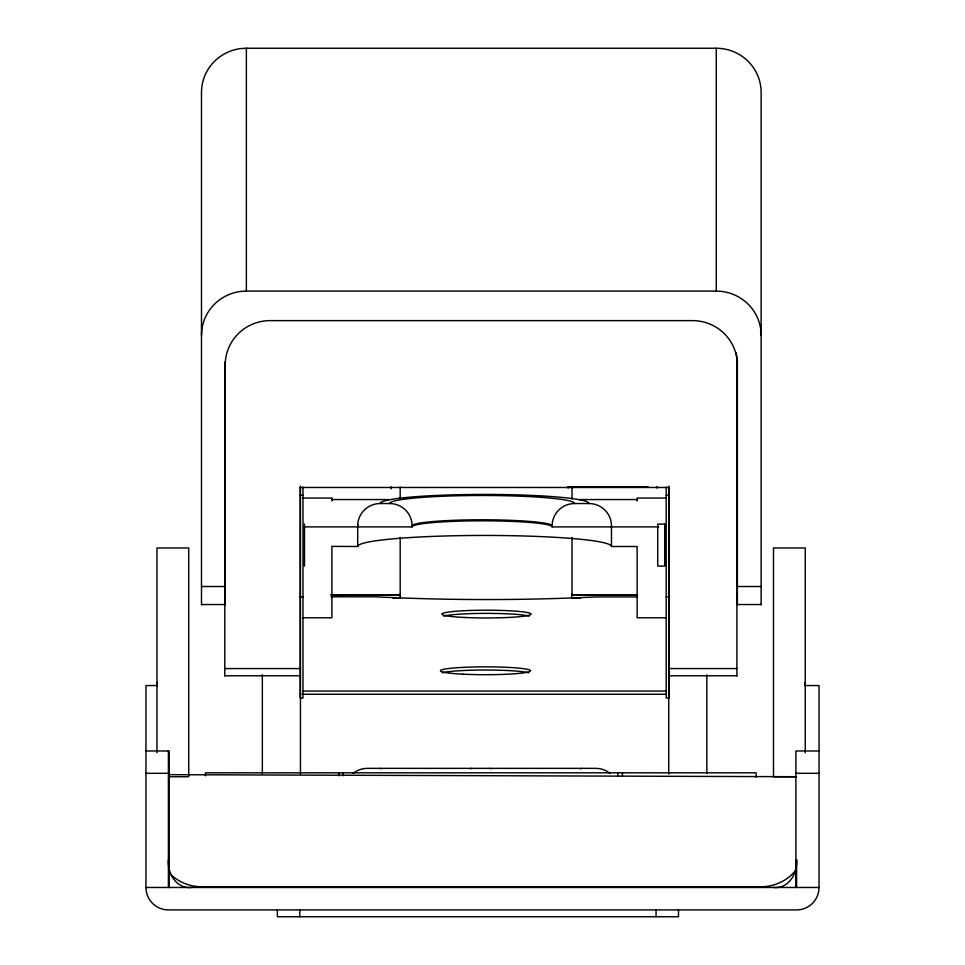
<?xml version="1.0" encoding="UTF-8"?>
<svg xmlns="http://www.w3.org/2000/svg" width="965" height="965" viewBox="0 0 965 965"><rect width="100%" height="100%" fill="white"/><g stroke="black" fill="none" stroke-linecap="round" stroke-linejoin="round"><path stroke-width="1.45" d="M330.935 594.838L400.185 594.79L400.306 593.994L400.185 597.962L392.719 597.95M470.86 768.816L471.752 768.357M580.447 768.84L581.388 768.357M773.713 887.474C788.9 888.898 797.657 873.18 796.595 859.743L796.595 887.474M201.492 604.898L201.492 92.435A44.873 44.185 0 0 1 246.365 48.25L716.259 48.25A44.873 44.185 0 0 1 761.132 92.435L761.132 604.898M201.492 335.277A44.873 44.185 0 0 1 246.365 291.092L716.259 291.092A44.873 44.185 0 0 1 761.132 335.277M568.083 486.855L648.191 486.855M300.453 487.482L668.733 487.482M300.199 495.274L302.986 495.274M666.2 495.274L668.986 495.274M303.094 498.049L332.056 498.049L332.056 500.968M666.091 498.049L637.129 498.049L637.129 500.968M332.056 499.556L388.883 499.556M578.807 499.556L637.129 499.556M302.926 617.781L331.888 617.781L331.888 546.371L357.701 546.504L357.701 525.889A22.436 22.352 0 0 1 380.138 503.537L389.691 503.537A22.436 22.352 0 0 1 412.127 525.889L412.127 526.902L304.626 526.902M389.703 503.537A92.435 8.058 0 0 1 482.138 495.479A92.435 8.058 0 0 1 574.573 503.537L589.048 503.537A22.436 22.352 0 0 1 611.484 525.889L611.484 546.504L637.129 546.504L637.129 617.781L666.091 617.781M412.127 526.902A69.999 6.104 0 0 1 482.138 520.811A69.999 6.104 0 0 1 552.137 526.902L658.661 526.902M201.492 586.515L225.255 586.515M737.369 586.515L761.132 586.515M571.666 594.898L636.031 594.898M300.199 596.828L302.986 596.828M637.057 596.937L595.61 596.937C522.475 600.459 449.087 600.447 375.964 596.816L331.055 596.768M666.2 596.828L668.986 596.828M580.641 598.047L571.666 598.047L571.666 593.994M201.492 604.524L225.255 604.524M737.369 604.524L761.132 604.524M224.785 668.576L300.453 668.576M668.733 668.576L736.898 668.576M224.785 675.777L300.453 675.777M668.733 675.777L736.898 675.777M157.536 685.548L145.968 685.548L145.968 887.474A22.436 22.436 0 0 0 168.405 909.911L796.595 909.911A22.436 22.436 0 0 0 819.032 887.474L819.032 685.548L804.581 685.548M302.986 691.073L665.971 691.073M301.961 694.233L665.971 694.233M145.968 750.975L169.092 750.975L169.092 887.474M819.032 750.975L795.908 750.975L795.908 887.474M145.968 773.315L169.092 773.315M795.908 773.315L819.032 773.315M168.513 776.741L188.718 776.741L188.718 547.963L156.969 547.963L156.969 752.821M796.583 776.741L773.496 776.741L773.496 547.963L805.244 547.963L805.244 752.821M145.968 887.474L819.032 887.474M637.648 594.838L572.04 594.79L572.04 537.469M330.886 594.73L400.185 594.802M169.092 774.678L796.137 776.704M191.287 887.474C176.1 888.898 167.343 873.18 168.405 859.743M489.979 768.357L490.895 768.828M380.355 768.357L381.211 768.803M805.063 682.436L805.063 685.403M756.162 777.295L756.162 772.82L205.461 772.82L205.461 775.8M737.369 360.307L737.369 604.898M736.898 675.934L736.898 360.898A44.873 44.185 0 0 0 736.15 352.852M716.259 48.25L716.259 291.092M706.863 674.788L706.863 773.556M678.504 909.911L678.504 916.75L277.365 916.75L277.365 909.911M668.986 487.108L668.986 698.045L666.2 698.045L666.2 487.108M668.733 486.095L668.733 773.978M657.093 486.625L657.093 488.085M656.067 909.911L656.067 916.75M622.437 772.82L622.437 775.8M617.793 772.82L617.793 775.8M572.04 487.446L572.04 499.026M568.083 486.625L568.083 488.085M574.573 503.537A22.436 22.352 0 0 0 552.137 525.889L552.137 526.902M400.185 486.963L400.185 499.026M400.185 537.469L400.185 597.962M391.151 486.83L391.151 488.821M342.865 772.82L342.865 775.8M339.197 772.82L339.197 775.8M304.494 524.079L304.494 566.081M302.986 487.108L302.986 698.045L300.199 698.045L300.199 487.108M300.453 486.095L300.453 773.978M299.801 909.911L299.801 916.75M262.335 674.788L262.335 773.556M246.365 48.25L246.365 291.092M225.255 361.803L225.255 604.898M224.785 362.394L224.785 675.934M168.405 750.975L168.405 887.474M157.15 682.436L157.15 685.403M737.369 364.806A44.873 44.185 0 0 0 692.496 320.621L270.128 320.621A44.873 44.185 0 0 0 225.255 364.806M357.701 526.902A126.885 11.061 0 0 1 358.039 526.106M611.147 526.106A126.885 11.061 0 0 1 611.484 526.902M412.127 525.889A69.999 6.104 0 0 1 482.138 519.785A69.999 6.104 0 0 1 552.137 525.889M357.701 546.504A126.885 11.061 0 0 1 484.587 535.442A126.885 11.061 0 0 1 611.484 546.504M380.138 503.537A104.449 9.107 0 0 1 484.587 494.43A104.449 9.107 0 0 1 589.048 503.537M357.701 525.889A126.885 11.061 0 0 1 358.039 525.081M443.731 616.153A44.559 3.884 0 0 1 486.481 613.366A44.559 3.884 0 0 1 529.23 616.153M442.26 672.834A45.029 3.92 0 0 1 485.467 670.012A45.029 3.92 0 0 1 528.675 672.834M795.968 870.153A44.873 44.873 0 0 1 761.132 886.751L201.492 886.751A44.873 44.873 0 0 1 171.227 875.002M353.166 773.375A22.436 22.436 0 0 1 367.303 768.357L595.875 768.357A22.436 22.436 0 0 1 610.013 773.375M664.716 524.079L657.72 524.079L657.72 566.081L664.716 566.081L664.716 524.079M462.947 674.173A45.029 3.92 0 0 0 530.497 670.772A45.029 3.92 0 0 0 462.947 667.382A45.029 3.92 0 0 0 462.947 674.173M464.201 617.455A44.559 3.884 0 0 0 531.039 614.09A44.559 3.884 0 0 0 464.201 610.724A44.559 3.884 0 0 0 464.201 617.455"/></g></svg>
